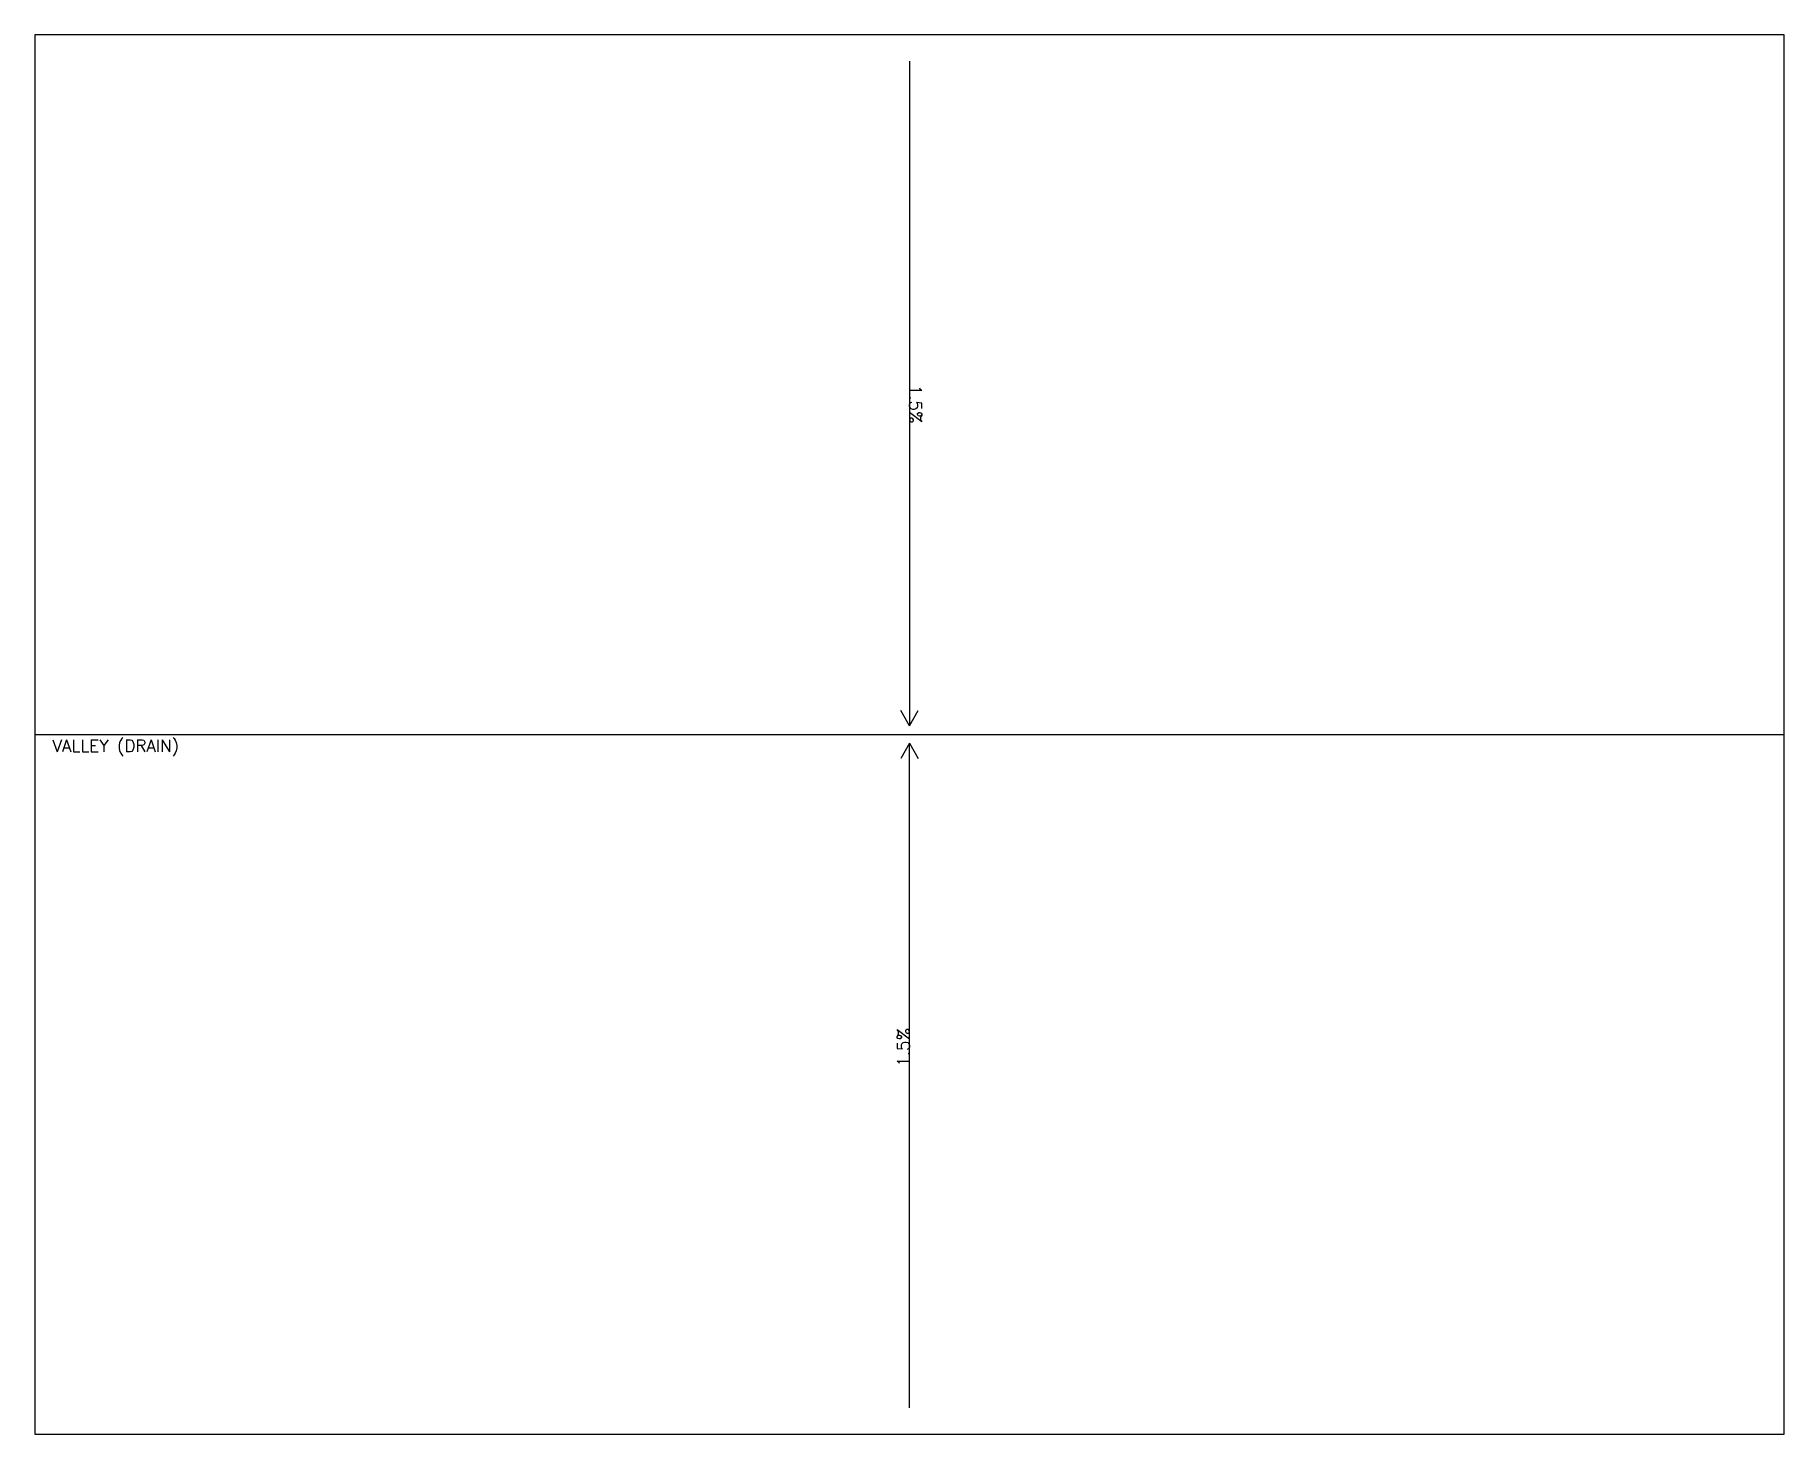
# Model space of a CAD drawing. Extents: x 0 to 1000, y 0 to 800.
import ezdxf

# ---------------------------------------------------------------- set-up
doc = ezdxf.new("R2010")
doc.units = 0
doc.styles.get("Standard").update_dxf_attribs({"font": 'simplex.shx'})

msp = doc.modelspace()

# ---------------------------------------------------------------- linework, layer by layer
for p, q in [((1000, 800), (0, 800)), ((0, 800), (0, 0)), ((1000, 0), (1000, 800)), ((500, 785), (500, 405)), ((500, 405), (495, 413.7)), ((500, 405), (505, 413.7)), ((0, 400), (1000, 400)), ((500, 395), (495, 386.3)), ((500, 15), (500, 395)), ((500, 395), (505, 386.3)), ((0, 0), (1000, 0))]:
    msp.add_line(p, q)

# ---------------------------------------------------------------- texts
for rotation, p in [(270, (500, 600)), (90, (500, 210))]:
    msp.add_text('1.5%', height=7, rotation=rotation).set_placement(p)
msp.add_text('VALLEY (DRAIN)', height=7).set_placement((10, 390))

doc.saveas('drawing.dxf')
